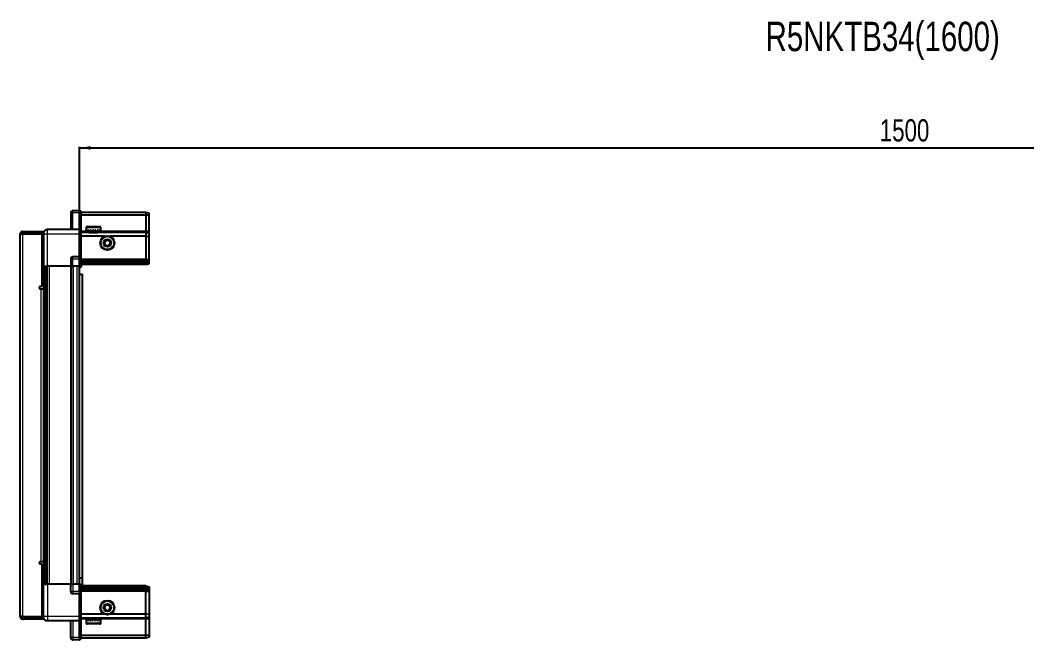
# Model space of a CAD drawing. Header units: millimetres. Extents: x 1004 to 3599, y -1120 to 1234.
# Drawn here: x 1522 to 2428, y 677 to 1234 of the extents above; entities that cross this region are included whole.
import ezdxf

# ---------------------------------------------------------------- set-up
doc = ezdxf.new("R2010")
doc.units = ezdxf.units.MM
doc.layers.add('FORMAT', color=7, linetype='Continuous')
doc.styles.add('SLDTEXTSTYLE0', font='TXT', dxfattribs={"width": 0.75})
doc.dimstyles.new('SLDDIMSTYLE0', dxfattribs={"dimtxt": 20, "dimasz": 10, "dimexe": 0, "dimexo": 0.0625, "dimgap": 5, "dimtad": 2, "dimdec": 1, "dimrnd": 1e-09, "dimzin": 12, "dimdsep": 46, "dimtxsty": 'SLDTEXTSTYLE0', "dimsah": 1, "dimcen": 0.09, "dimadec": 0, "dimazin": 3, "dimtfac": 1, "dimtofl": 0, "dimtmove": 0, "dimatfit": 3, "dimfxl": 0, "dimfrac": 2, "dimtolj": 1, "dimtzin": 12, "dimarcsym": 0})

# ---------------------------------------------------------------- blocks, each defined once
blk = doc.blocks.new('_D_4')
at = {"layer": 'FORMAT'}
for p, q in [((1575.39, 1012.69), (1575.39, 1120.18)), ((1575.39, 1119.18), (3075.39, 1119.18)), ((3075.39, 1012.69), (3075.39, 1120.18))]:
    blk.add_line(p, q, dxfattribs=at)
for points in [[(1575.39, 1119.18), (1585.39, 1117.64), (1585.39, 1120.72)], [(3075.39, 1119.18), (3065.39, 1120.72), (3065.39, 1117.64)]]:
    blk.add_solid(points, dxfattribs=at)
at = {"layer": 'FORMAT', "insert": (2295.84, 1144.96), "char_height": 20, "attachment_point": 1, "style": 'SLDTEXTSTYLE0'}
blk.add_mtext('1500', dxfattribs=at)

msp = doc.modelspace()

# ---------------------------------------------------------------- linework, layer by layer
at = {"color": 7, "linetype": 'Continuous', "lineweight": 25}
for p, q in [((1567.54, 1060.68), (1567.54, 1045.68)), ((1575.54, 1062.68), (1569.54, 1062.68)), ((1575.54, 1062.68), (1575.88, 1062.68)), ((1575.54, 1062.68), (1575.54, 1060.68)), ((1575.54, 1045.88), (1575.54, 1060.68)), ((1575.54, 1045.88), (1575.54, 1060.68)), ((1576.74, 1062.18), (1575.88, 1062.68)), ((1576.74, 1060.68), (1576.74, 1062.18)), ((1635.04, 1061.18), (1576.74, 1061.18)), ((1576.74, 1060.68), (1576.74, 1045.88)), ((1635.04, 1061.18), (1635.04, 1058.68)), ((1638.04, 1060.38), (1635.04, 1061.18)), ((1638.04, 1058.53), (1638.04, 1060.38)), ((1635.04, 1058.68), (1576.74, 1058.68)), ((1635.04, 1058.68), (1635.04, 1044.18)), ((1638.04, 1058.53), (1635.04, 1058.68)), ((1638.04, 1044.18), (1638.04, 1058.53)), ((1524.14, 1042.43), (1524.14, 1043.93)), ((1524.14, 1043.93), (1525.04, 1043.93)), ((1524.14, 1042.43), (1525.04, 1042.43)), ((1525.04, 1043.93), (1541.54, 1043.93)), ((1525.04, 1042.43), (1525.04, 1043.93)), ((1525.04, 1042.43), (1541.54, 1042.43)), ((1541.54, 1042.43), (1541.54, 1043.93)), ((1575.54, 1045.68), (1546.54, 1045.68)), ((1575.54, 1045.68), (1575.54, 1045.88)), ((1575.54, 1045.68), (1576.74, 1045.68)), ((1575.54, 1041.68), (1575.54, 1045.68)), ((1576.74, 1045.88), (1576.74, 1045.68)), ((1576.74, 1045.68), (1576.74, 1041.68)), ((1635.04, 1043.18), (1576.74, 1043.18)), ((1581.54, 1047.58), (1581.54, 1045.18)), ((1581.54, 1045.18), (1581.54, 1044.68)), ((1581.54, 1044.68), (1581.68, 1044.68)), ((1581.87, 1045.18), (1581.68, 1045.18)), ((1581.68, 1045.18), (1581.68, 1044.68)), ((1581.68, 1044.68), (1581.87, 1044.68)), ((1581.87, 1045.18), (1581.87, 1044.68)), ((1581.87, 1044.68), (1582.4, 1044.68)), ((1582.34, 1048.38), (1589.51, 1048.38)), ((1582.8, 1045.18), (1582.4, 1045.18)), ((1582.4, 1045.18), (1582.4, 1044.68)), ((1582.4, 1044.68), (1582.8, 1044.68)), ((1582.8, 1045.18), (1582.8, 1044.68)), ((1582.8, 1044.68), (1583.67, 1044.68)), ((1583.64, 1044.68), (1583.64, 1044.58)), ((1583.64, 1044.58), (1592.44, 1044.58)), ((1584.24, 1045.18), (1583.67, 1045.18)), ((1583.67, 1045.18), (1583.67, 1044.68)), ((1583.67, 1044.68), (1584.24, 1044.68)), ((1584.04, 1044.18), (1584.73, 1043.7)), ((1584.04, 1044.18), (1589.07, 1044.18)), ((1584.73, 1043.7), (1584.04, 1043.22)), ((1584.04, 1043.22), (1584.04, 1043.18)), ((1584.04, 1043.22), (1589.07, 1043.22)), ((1584.24, 1045.18), (1584.24, 1044.68)), ((1584.24, 1044.68), (1585.37, 1044.68)), ((1584.73, 1043.7), (1588.9, 1043.7)), ((1586.06, 1045.18), (1585.37, 1045.18)), ((1585.37, 1045.18), (1585.37, 1044.68)), ((1585.37, 1044.68), (1586.06, 1044.68)), ((1586.06, 1045.18), (1586.06, 1044.68)), ((1586.06, 1044.68), (1587.33, 1044.68)), ((1588.06, 1045.18), (1587.33, 1045.18)), ((1587.33, 1045.18), (1587.33, 1044.68)), ((1587.33, 1044.68), (1587.56, 1044.68)), ((1587.56, 1045.18), (1587.56, 1044.68)), ((1588.06, 1045.18), (1588.06, 1044.68)), ((1588.06, 1045.18), (1588.06, 1044.68)), ((1588.06, 1044.68), (1589.36, 1044.68)), ((1588.06, 1044.68), (1588.06, 1044.68)), ((1588.9, 1043.7), (1591.35, 1043.7)), ((1589.07, 1044.18), (1592.04, 1044.18)), ((1589.07, 1043.22), (1592.04, 1043.22)), ((1590.07, 1045.18), (1589.36, 1045.18)), ((1589.36, 1045.18), (1589.36, 1044.68)), ((1589.42, 1045.18), (1589.42, 1044.68)), ((1589.42, 1044.68), (1590.07, 1044.68)), ((1589.51, 1048.38), (1593.74, 1048.38)), ((1590.07, 1045.18), (1590.07, 1044.68)), ((1590.07, 1044.68), (1591.26, 1044.68)), ((1591.88, 1045.18), (1591.26, 1045.18)), ((1591.26, 1045.18), (1591.26, 1044.68)), ((1591.26, 1044.68), (1591.88, 1044.68)), ((1591.35, 1043.7), (1592.04, 1044.18)), ((1592.04, 1043.22), (1591.35, 1043.7)), ((1591.88, 1045.18), (1591.88, 1044.68)), ((1591.88, 1044.68), (1592.85, 1044.68)), ((1592.04, 1043.18), (1592.04, 1043.22)), ((1592.44, 1044.58), (1592.44, 1044.68)), ((1593.31, 1045.18), (1592.85, 1045.18)), ((1592.85, 1045.18), (1592.85, 1044.68)), ((1592.85, 1044.68), (1593.31, 1044.68)), ((1593.31, 1045.18), (1593.31, 1044.68)), ((1593.31, 1044.68), (1593.97, 1044.68)), ((1594.23, 1045.18), (1593.97, 1045.18)), ((1593.97, 1045.18), (1593.97, 1044.68)), ((1593.97, 1044.68), (1594.23, 1044.68)), ((1594.23, 1045.18), (1594.23, 1044.68)), ((1594.23, 1044.68), (1594.5, 1044.68)), ((1594.54, 1045.18), (1594.5, 1045.18)), ((1594.5, 1045.18), (1594.5, 1044.68)), ((1594.5, 1044.68), (1594.54, 1044.68)), ((1594.54, 1045.18), (1594.54, 1047.58)), ((1594.54, 1045.18), (1594.54, 1044.68)), ((1635.04, 1044.18), (1635.04, 1043.18)), ((1635.04, 1043.18), (1635.04, 1039.68)), ((1638.04, 1042.38), (1635.04, 1043.18)), ((1638.04, 1042.38), (1638.04, 1044.18)), ((1638.04, 1039.35), (1638.04, 1042.38)), ((1523.54, 1041.83), (1522.04, 1041.83)), ((1522.04, 1041.33), (1522.04, 1041.83)), ((1522.04, 698.03), (1522.04, 1041.33)), ((1524.14, 1041.93), (1541.54, 1041.93)), ((1543.04, 1041.93), (1541.54, 1041.93)), ((1541.54, 1041.93), (1541.54, 994.43)), ((1543.04, 1041.68), (1543.04, 1012.68)), ((1575.54, 1021.38), (1575.54, 1041.68)), ((1576.74, 1041.68), (1576.74, 1021.38)), ((1598.04, 1039.68), (1576.74, 1039.68)), ((1635.04, 1039.68), (1603.04, 1039.68)), ((1635.04, 1039.68), (1635.04, 1019.18)), ((1635.04, 1039.68), (1638.04, 1039.35)), ((1638.04, 1019.18), (1638.04, 1039.35)), ((1541.54, 1015.43), (1543.04, 1015.43)), ((1567.54, 1019.18), (1567.54, 1012.68)), ((1575.54, 1021.18), (1569.54, 1021.18)), ((1575.54, 1021.18), (1575.54, 1021.38)), ((1575.54, 1021.18), (1575.54, 1019.18)), ((1575.54, 1021.18), (1576.74, 1021.18)), ((1575.54, 1012.68), (1575.54, 1019.18)), ((1575.54, 1012.68), (1575.54, 1019.18)), ((1575.88, 1012.68), (1575.88, 1019.18)), ((1576.74, 1021.38), (1576.74, 1021.18)), ((1576.74, 1020.51), (1576.74, 1021.18)), ((1576.74, 1020.51), (1576.74, 1012.68)), ((1635.04, 1018.18), (1576.74, 1018.18)), ((1635.04, 1017.18), (1576.74, 1017.18)), ((1635.04, 1015.68), (1576.74, 1015.68)), ((1635.04, 1019.18), (1635.04, 1018.18)), ((1635.04, 1018.18), (1635.04, 1017.18)), ((1635.04, 1018.18), (1638.04, 1017.38)), ((1635.04, 1017.18), (1635.04, 1015.68)), ((1635.04, 1017.18), (1638.04, 1016.64)), ((1635.04, 1015.68), (1638.04, 1016.14)), ((1635.04, 1015.68), (1635.04, 1014.18)), ((1635.04, 1014.18), (1638.04, 1014.99)), ((1638.04, 1017.38), (1638.04, 1019.18)), ((1638.04, 1016.64), (1638.04, 1017.38)), ((1638.04, 1016.14), (1638.04, 1016.64)), ((1638.04, 1014.99), (1638.04, 1016.14)), ((1543.04, 1012.68), (1541.54, 1012.68)), ((1543.69, 726.68), (1543.69, 1012.68)), ((1545.49, 1012.68), (1545.49, 726.68)), ((1545.52, 1012.68), (1545.52, 726.68)), ((1567.54, 1012.68), (1546.54, 1012.68)), ((1567.54, 1012.68), (1569.54, 1012.68)), ((1568.19, 726.68), (1568.19, 1012.68)), ((1575.54, 1012.68), (1569.54, 1012.68)), ((1575.39, 726.68), (1575.39, 1012.68)), ((1575.54, 1012.68), (1575.88, 1012.68)), ((1575.54, 1012.68), (1575.54, 1012.68)), ((1576.74, 1012.68), (1575.88, 1012.68)), ((1575.88, 1012.68), (1575.88, 1012.68)), ((1635.04, 1014.18), (1576.74, 1014.18)), ((1575.39, 1005.68), (1577.89, 1005.68)), ((1577.89, 1005.68), (1577.89, 732.18)), ((1541.54, 994.43), (1540.19, 994.43)), ((1540.19, 992.43), (1540.94, 992.43)), ((1540.94, 992.43), (1543.04, 992.43)), ((1543.04, 992.43), (1543.04, 746.93)), ((1540.94, 746.93), (1540.19, 746.93)), ((1540.19, 744.93), (1541.54, 744.93)), ((1543.04, 746.93), (1540.94, 746.93)), ((1541.54, 744.93), (1541.54, 697.43)), ((1543.04, 726.68), (1541.54, 726.68)), ((1543.04, 697.68), (1543.04, 726.68)), ((1567.54, 726.68), (1546.54, 726.68)), ((1567.54, 720.18), (1567.54, 726.68)), ((1567.54, 726.68), (1569.54, 726.68)), ((1575.54, 726.68), (1569.54, 726.68)), ((1577.89, 732.18), (1575.39, 732.18)), ((1575.54, 720.18), (1575.54, 726.68)), ((1575.54, 726.68), (1575.88, 726.68)), ((1575.88, 720.18), (1575.88, 726.68)), ((1575.88, 726.68), (1576.74, 726.68)), ((1576.74, 726.68), (1576.74, 718.86)), ((1635.04, 725.18), (1576.74, 725.18)), ((1577.89, 732.18), (1577.89, 725.18)), ((1635.04, 723.68), (1635.04, 725.18)), ((1635.04, 725.18), (1638.04, 724.38)), ((1543.04, 723.93), (1541.54, 723.93)), ((1575.54, 718.18), (1569.54, 718.18)), ((1575.54, 720.18), (1575.54, 718.18)), ((1575.54, 720.18), (1575.54, 718.18)), ((1575.54, 718.18), (1576.74, 718.18)), ((1575.54, 717.98), (1575.54, 718.18)), ((1575.54, 697.68), (1575.54, 717.98)), ((1635.04, 723.68), (1576.74, 723.68)), ((1635.04, 722.18), (1576.74, 722.18)), ((1635.04, 721.18), (1576.74, 721.18)), ((1576.74, 718.18), (1576.74, 718.86)), ((1576.74, 718.18), (1576.74, 717.98)), ((1576.74, 717.98), (1576.74, 697.68)), ((1635.04, 722.18), (1635.04, 723.68)), ((1635.04, 723.68), (1638.04, 723.23)), ((1635.04, 722.18), (1638.04, 722.73)), ((1635.04, 721.18), (1635.04, 722.18)), ((1635.04, 721.18), (1638.04, 721.99)), ((1635.04, 720.18), (1635.04, 721.18)), ((1635.04, 699.68), (1635.04, 720.18)), ((1638.04, 724.38), (1638.04, 723.23)), ((1638.04, 723.23), (1638.04, 722.73)), ((1638.04, 722.73), (1638.04, 721.99)), ((1638.04, 721.99), (1638.04, 720.18)), ((1638.04, 720.18), (1638.04, 700.02)), ((1522.04, 697.53), (1522.04, 698.03)), ((1598.04, 699.68), (1576.74, 699.68)), ((1635.04, 699.68), (1603.04, 699.68)), ((1635.04, 699.68), (1638.04, 700.02)), ((1635.04, 696.18), (1635.04, 699.68)), ((1638.04, 700.02), (1638.04, 696.99)), ((1523.54, 697.53), (1522.04, 697.53)), ((1541.54, 697.43), (1524.14, 697.43)), ((1524.14, 696.93), (1524.14, 695.43)), ((1524.14, 696.93), (1525.04, 696.93)), ((1524.14, 695.43), (1525.04, 695.43)), ((1541.54, 696.93), (1525.04, 696.93)), ((1525.04, 696.93), (1525.04, 695.43)), ((1541.54, 695.43), (1525.04, 695.43)), ((1541.54, 697.43), (1543.04, 697.43)), ((1541.54, 696.93), (1541.54, 695.43)), ((1575.54, 693.68), (1546.54, 693.68)), ((1567.54, 678.68), (1567.54, 693.68)), ((1575.54, 693.68), (1575.54, 697.68)), ((1575.54, 693.68), (1576.74, 693.68)), ((1575.54, 693.48), (1575.54, 693.68)), ((1575.54, 678.68), (1575.54, 693.48)), ((1576.74, 697.68), (1576.74, 693.68)), ((1635.04, 696.18), (1576.74, 696.18)), ((1576.74, 693.68), (1576.74, 693.48)), ((1576.74, 693.48), (1576.74, 678.68)), ((1581.54, 694.68), (1581.54, 691.78)), ((1581.64, 694.68), (1581.54, 694.68)), ((1581.64, 694.18), (1581.64, 694.68)), ((1581.81, 694.68), (1581.64, 694.68)), ((1581.64, 694.18), (1581.81, 694.18)), ((1581.81, 694.18), (1581.81, 694.68)), ((1582.3, 694.68), (1581.81, 694.68)), ((1582.3, 694.18), (1582.3, 694.68)), ((1582.68, 694.68), (1582.3, 694.68)), ((1582.3, 694.18), (1582.68, 694.18)), ((1582.49, 690.98), (1582.34, 690.98)), ((1593.74, 690.98), (1582.49, 690.98)), ((1582.68, 694.18), (1582.68, 694.68)), ((1583.52, 694.68), (1582.68, 694.68)), ((1583.52, 694.18), (1583.52, 694.68)), ((1584.08, 694.68), (1583.52, 694.68)), ((1583.52, 694.18), (1584.08, 694.18)), ((1583.64, 694.78), (1583.64, 694.68)), ((1589.04, 694.78), (1583.64, 694.78)), ((1584.04, 696.18), (1584.04, 696.15)), ((1584.04, 696.15), (1584.73, 695.67)), ((1584.15, 696.15), (1584.04, 696.15)), ((1584.73, 695.67), (1584.04, 695.18)), ((1584.15, 695.18), (1584.04, 695.18)), ((1584.08, 694.18), (1584.08, 694.68)), ((1585.18, 694.68), (1584.08, 694.68)), ((1592.04, 696.15), (1584.15, 696.15)), ((1592.04, 695.18), (1584.15, 695.18)), ((1584.82, 695.67), (1584.73, 695.67)), ((1591.35, 695.67), (1584.82, 695.67)), ((1585.18, 694.18), (1585.18, 694.68)), ((1585.86, 694.68), (1585.18, 694.68)), ((1585.18, 694.18), (1585.86, 694.18)), ((1585.86, 694.18), (1585.86, 694.68)), ((1587.12, 694.68), (1585.86, 694.68)), ((1587.12, 694.18), (1587.12, 694.68)), ((1587.42, 694.68), (1587.12, 694.68)), ((1587.12, 694.18), (1587.86, 694.18)), ((1587.42, 694.18), (1587.42, 694.68)), ((1587.86, 694.18), (1587.86, 694.68)), ((1589.16, 694.68), (1587.86, 694.68)), ((1592.44, 694.78), (1589.04, 694.78)), ((1589.16, 694.18), (1589.16, 694.68)), ((1589.16, 694.18), (1589.88, 694.18)), ((1589.28, 694.18), (1589.28, 694.68)), ((1589.88, 694.68), (1589.28, 694.68)), ((1589.88, 694.18), (1589.88, 694.68)), ((1591.08, 694.68), (1589.88, 694.68)), ((1591.08, 694.18), (1591.08, 694.68)), ((1591.71, 694.68), (1591.08, 694.68)), ((1591.08, 694.18), (1591.71, 694.18)), ((1591.35, 695.67), (1592.04, 696.15)), ((1592.04, 695.18), (1591.35, 695.67)), ((1591.71, 694.18), (1591.71, 694.68)), ((1592.71, 694.68), (1591.71, 694.68)), ((1592.04, 696.15), (1592.04, 696.18)), ((1592.44, 694.68), (1592.44, 694.78)), ((1592.71, 694.18), (1592.71, 694.68)), ((1593.19, 694.68), (1592.71, 694.68)), ((1592.71, 694.18), (1593.19, 694.18)), ((1593.19, 694.18), (1593.19, 694.68)), ((1593.88, 694.68), (1593.19, 694.68)), ((1593.88, 694.18), (1593.88, 694.68)), ((1594.17, 694.68), (1593.88, 694.68)), ((1593.88, 694.18), (1594.17, 694.18)), ((1594.17, 694.18), (1594.17, 694.68)), ((1594.48, 694.68), (1594.17, 694.68)), ((1594.48, 694.18), (1594.48, 694.68)), ((1594.54, 694.68), (1594.48, 694.68)), ((1594.48, 694.18), (1594.54, 694.18)), ((1594.54, 691.78), (1594.54, 694.68)), ((1594.54, 694.18), (1594.54, 694.68)), ((1594.54, 694.68), (1594.54, 694.68)), ((1638.04, 696.99), (1635.04, 696.18)), ((1635.04, 695.18), (1635.04, 696.18)), ((1635.04, 680.68), (1635.04, 695.18)), ((1638.04, 696.99), (1638.04, 695.18)), ((1638.04, 695.18), (1638.04, 680.84)), ((1635.04, 680.68), (1576.74, 680.68)), ((1638.04, 680.84), (1635.04, 680.68)), ((1635.04, 678.18), (1635.04, 680.68)), ((1638.04, 680.84), (1638.04, 678.99)), ((1575.54, 676.68), (1569.54, 676.68)), ((1575.54, 678.68), (1575.54, 676.68)), ((1575.54, 676.68), (1575.88, 676.68)), ((1575.54, 676.68), (1575.54, 676.68)), ((1575.54, 676.68), (1575.88, 676.68)), ((1575.88, 676.68), (1576.74, 677.18)), ((1575.88, 676.68), (1576.74, 677.18)), ((1576.74, 677.18), (1576.74, 678.68)), ((1635.04, 678.18), (1576.74, 678.18)), ((1638.04, 678.99), (1635.04, 678.18))]:
    msp.add_line(p, q, dxfattribs=at)
at = {"color": 8, "linetype": 'Continuous', "lineweight": 18}
for p, q in [((1569.54, 1060.68), (1567.54, 1060.68)), ((1569.54, 1060.68), (1569.54, 1062.68)), ((1569.54, 1045.68), (1569.54, 1060.68)), ((1575.54, 1060.68), (1569.54, 1060.68)), ((1575.54, 1060.68), (1576.74, 1060.68)), ((1575.54, 1045.88), (1576.74, 1045.88)), ((1584.04, 1044.18), (1576.74, 1044.18)), ((1581.54, 1047.58), (1589.72, 1047.58)), ((1589.72, 1047.58), (1594.54, 1047.58)), ((1635.04, 1044.18), (1592.04, 1044.18)), ((1638.04, 1044.18), (1635.04, 1044.18)), ((1524.14, 1041.93), (1524.14, 697.43)), ((1546.54, 1012.68), (1546.54, 1041.68)), ((1575.54, 1041.68), (1546.54, 1041.68)), ((1575.54, 1041.68), (1576.74, 1041.68)), ((1567.54, 1019.18), (1569.54, 1019.18)), ((1569.54, 1019.18), (1569.54, 1021.18)), ((1569.54, 1012.68), (1569.54, 1019.18)), ((1575.54, 1019.18), (1569.54, 1019.18)), ((1575.54, 1021.38), (1576.74, 1021.38)), ((1575.54, 1019.18), (1575.88, 1019.18)), ((1635.04, 1019.18), (1576.74, 1019.18)), ((1635.04, 1019.18), (1638.04, 1019.18)), ((1543.04, 992.43), (1543.04, 1012.68)), ((1544.28, 1012.68), (1544.28, 726.68)), ((1546.73, 726.68), (1546.73, 1012.68)), ((1548.14, 1012.68), (1548.14, 726.68)), ((1567.54, 726.68), (1567.54, 1012.68)), ((1570.19, 726.68), (1570.19, 1012.68)), ((1573.39, 726.68), (1573.39, 1012.68)), ((1575.54, 1012.68), (1575.88, 1012.68)), ((1540.94, 746.93), (1540.94, 992.43)), ((1543.04, 726.68), (1543.04, 746.93)), ((1546.54, 726.68), (1546.54, 697.68)), ((1569.54, 726.68), (1569.54, 720.18)), ((1567.54, 720.18), (1569.54, 720.18)), ((1569.54, 720.18), (1569.54, 718.18)), ((1575.54, 720.18), (1569.54, 720.18)), ((1575.54, 720.18), (1575.88, 720.18)), ((1576.74, 717.98), (1575.54, 717.98)), ((1635.04, 720.18), (1576.74, 720.18)), ((1635.04, 720.18), (1638.04, 720.18)), ((1575.54, 697.68), (1546.54, 697.68)), ((1569.54, 693.68), (1569.54, 678.68)), ((1575.54, 697.68), (1576.74, 697.68)), ((1576.74, 693.48), (1575.54, 693.48)), ((1584.04, 695.18), (1576.74, 695.18)), ((1581.71, 691.78), (1581.54, 691.78)), ((1594.54, 691.78), (1581.71, 691.78)), ((1635.04, 695.18), (1592.04, 695.18)), ((1638.04, 695.18), (1635.04, 695.18)), ((1569.54, 678.68), (1567.54, 678.68)), ((1569.54, 678.68), (1569.54, 676.68)), ((1575.54, 678.68), (1569.54, 678.68)), ((1575.54, 678.68), (1576.74, 678.68))]:
    msp.add_line(p, q, dxfattribs=at)
at = {"color": 7, "linetype": 'Continuous', "lineweight": 25}
for centre, radius in [((1600.54, 1033.68), 6.5), ((1600.54, 1033.68), 3.46), ((1600.54, 705.68), 6.5), ((1600.54, 705.68), 3.46)]:
    msp.add_circle(centre, radius, dxfattribs=at)
at = {"color": 8, "linetype": 'Continuous', "lineweight": 18}
for centre in [(1600.54, 1033.68), (1600.54, 705.68)]:
    msp.add_circle(centre, 5.7, dxfattribs=at)
at = {"color": 7, "linetype": 'Continuous', "lineweight": 25}
for centre, radius, start, end in [((1569.54, 1060.68), 2, 90, 180), ((1541.44, 1041.83), 0.6, 9.59407, 90), ((1541.44, 1041.83), 2.1, 32.2369, 87.2706), ((1582.34, 1047.58), 0.8, 90, 180), ((1583.64, 1044.18), 0.4, 0, 90), ((1592.44, 1044.18), 0.4, 90, 180), ((1593.74, 1047.58), 0.8, 0, 90), ((1524.04, 1041.43), 0.5, 90, 117.7907), ((1600.54, 1033.68), 2.5, 161.00659, 221.00659), ((1600.54, 1033.68), 2.5, 101.00659, 161.00659), ((1600.54, 1033.68), 2.5, 41.00659, 101.00659), ((1600.54, 1033.68), 2.5, 341.00659, 41.00659), ((1600.54, 1033.68), 2.5, 221.00659, 281.00659), ((1600.54, 1033.68), 2.5, 281.00659, 341.00659), ((1569.54, 1019.18), 2, 90, 180), ((1572.89, 1015.33), 5, 300, 346.70293), ((1540.19, 993.43), 1, 90, 270), ((1540.19, 745.93), 1, 90, 270), ((1569.54, 720.18), 2, 180, 270), ((1600.54, 705.68), 2.5, 127.98423, 187.98423), ((1600.54, 705.68), 2.5, 67.98423, 127.98423), ((1600.54, 705.68), 2.5, 7.98423, 67.98423), ((1600.54, 705.68), 2.5, 187.98423, 247.98423), ((1600.54, 705.68), 2.5, 247.98423, 307.98423), ((1600.54, 705.68), 2.5, 307.98423, 7.98423), ((1524.04, 697.93), 0.5, 243.58436, 270), ((1541.44, 697.53), 0.6, 270, 350.40593), ((1541.44, 697.53), 2.1, 272.7294, 327.8305), ((1582.34, 691.78), 0.8, 180, 270), ((1583.64, 695.18), 0.4, 270, 360), ((1592.44, 695.18), 0.4, 180, 270), ((1593.74, 691.78), 0.8, 270, 360), ((1569.54, 678.68), 2, 180, 270)]:
    msp.add_arc(centre, radius, start, end, dxfattribs=at)
for centre, start_param, end_param in [((1579.34, 1019.18), 2.418858, 3.141593), ((1579.34, 720.18), 3.141593, 3.864327)]:
    msp.add_ellipse(centre, major_axis=(3.46, 0), ratio=0.57735, start_param=start_param, end_param=end_param, dxfattribs=at)
for points, knots in [([(1524.14, 1043.93), (1523.89, 1043.91), (1523.4, 1043.85), (1522.76, 1043.46), (1522.29, 1042.9), (1522.07, 1042.32), (1522.05, 1041.96), (1522.04, 1041.83)], [0, 0, 0, 0, 0.230255, 0.448522, 0.666786, 0.88505, 1, 1, 1, 1]), ([(1546.54, 1045.68), (1546.1, 1045.64), (1545.43, 1045.56), (1544.61, 1045.13), (1544.05, 1044.68), (1543.6, 1044.12), (1543.16, 1043.3), (1543.09, 1042.62), (1543.04, 1042.18)], [0, 0, 0, 0, 0.239457, 0.368361, 0.5, 0.631639, 0.760543, 1, 1, 1, 1]), ([(1543.04, 1042.18), (1543.04, 1042.18), (1543.04, 1042.16), (1543.04, 1042.04), (1543.04, 1041.88), (1543.04, 1041.75), (1543.04, 1041.68)], [0, 0, 0, 0, 0.249394, 0.500333, 0.750167, 1, 1, 1, 1]), ([(1522.04, 1041.33), (1522.07, 1041.38), (1522.12, 1041.47), (1522.52, 1041.6), (1523.07, 1041.73), (1523.65, 1041.84), (1524.02, 1041.91), (1524.14, 1041.93)], [0, 0, 0, 0, 0.230255, 0.448522, 0.666786, 0.88505, 1, 1, 1, 1]), ([(1597.71, 1033.13), (1597.88, 1033.62), (1598.19, 1034.53), (1598.5, 1035.44), (1598.65, 1035.86)], [0, 0, 0, 0, 0.534686, 1, 1, 1, 1]), ([(1599.6, 1030.95), (1599.38, 1031.21), (1598.84, 1031.83), (1598.19, 1032.59), (1597.79, 1033.04), (1597.71, 1033.13)], [0, 0, 0, 0, 0.362901, 0.866875, 1, 1, 1, 1]), ([(1598.65, 1035.86), (1599.16, 1035.96), (1600.1, 1036.14), (1601.05, 1036.33), (1601.48, 1036.41)], [0, 0, 0, 0, 0.534686, 1, 1, 1, 1]), ([(1601.48, 1036.41), (1601.57, 1036.32), (1601.96, 1035.87), (1602.61, 1035.12), (1603.15, 1034.49), (1603.38, 1034.23)], [0, 0, 0, 0, 0.1331247, 0.6370994, 1, 1, 1, 1]), ([(1603.38, 1034.23), (1603.21, 1033.75), (1602.9, 1032.83), (1602.58, 1031.93), (1602.44, 1031.5)], [0, 0, 0, 0, 0.534686, 1, 1, 1, 1]), ([(1602.44, 1031.5), (1601.93, 1031.41), (1600.99, 1031.22), (1600.04, 1031.04), (1599.6, 1030.95)], [0, 0, 0, 0, 0.534686, 1, 1, 1, 1]), ([(1543.04, 1012.68), (1543.08, 1012.68), (1543.16, 1012.68), (1543.76, 1012.68), (1544.65, 1012.68), (1545.64, 1012.68), (1546.29, 1012.68), (1546.54, 1012.68)], [0, 0, 0, 0, 0.214694, 0.429388, 0.644082, 0.858775, 1, 1, 1, 1]), ([(1543.04, 726.68), (1543.08, 726.68), (1543.16, 726.68), (1543.76, 726.68), (1544.65, 726.68), (1545.64, 726.68), (1546.29, 726.68), (1546.54, 726.68)], [0, 0, 0, 0, 0.214694, 0.429388, 0.644082, 0.858775, 1, 1, 1, 1]), ([(1597.87, 706.77), (1598.27, 707.08), (1599.03, 707.68), (1599.79, 708.27), (1600.14, 708.54)], [0, 0, 0, 0, 0.534686, 1, 1, 1, 1]), ([(1600.14, 708.54), (1600.62, 708.35), (1601.52, 707.99), (1602.41, 707.63), (1602.82, 707.46)], [0, 0, 0, 0, 0.5346859, 1, 1, 1, 1]), ([(1602.82, 707.46), (1602.87, 707.12), (1602.98, 706.3), (1603.12, 705.32), (1603.2, 704.72), (1603.22, 704.6)], [0, 0, 0, 0, 0.362901, 0.866875, 1, 1, 1, 1]), ([(1524.14, 697.43), (1523.89, 697.48), (1523.4, 697.57), (1522.76, 697.7), (1522.29, 697.83), (1522.07, 697.94), (1522.05, 698.01), (1522.04, 698.03)], [0, 0, 0, 0, 0.230255, 0.448522, 0.666786, 0.88505, 1, 1, 1, 1]), ([(1598.27, 703.91), (1598.25, 704.03), (1598.17, 704.62), (1598.03, 705.61), (1597.92, 706.42), (1597.87, 706.77)], [0, 0, 0, 0, 0.133125, 0.637099, 1, 1, 1, 1]), ([(1600.95, 702.82), (1600.47, 703.02), (1599.57, 703.38), (1598.68, 703.74), (1598.27, 703.91)], [0, 0, 0, 0, 0.5346859, 1, 1, 1, 1]), ([(1603.22, 704.6), (1602.81, 704.28), (1602.05, 703.69), (1601.3, 703.1), (1600.95, 702.82)], [0, 0, 0, 0, 0.534686, 1, 1, 1, 1]), ([(1522.04, 697.53), (1522.07, 697.28), (1522.12, 696.79), (1522.52, 696.14), (1523.07, 695.68), (1523.65, 695.46), (1524.02, 695.44), (1524.14, 695.43)], [0, 0, 0, 0, 0.230255, 0.448522, 0.666786, 0.88505, 1, 1, 1, 1]), ([(1543.04, 697.18), (1543.04, 697.19), (1543.04, 697.2), (1543.04, 697.32), (1543.04, 697.49), (1543.04, 697.62), (1543.04, 697.68)], [0, 0, 0, 0, 0.2493943, 0.5003335, 0.7501667, 1, 1, 1, 1]), ([(1546.54, 693.68), (1546.1, 693.73), (1545.43, 693.8), (1544.61, 694.24), (1544.05, 694.69), (1543.6, 695.25), (1543.16, 696.07), (1543.09, 696.74), (1543.04, 697.18)], [0, 0, 0, 0, 0.239457, 0.368361, 0.5, 0.631639, 0.760543, 1, 1, 1, 1])]:
    msp.add_open_spline(points, degree=3, knots=knots, dxfattribs=at)
for points in [[(1524.14, 1042.43), (1524.07, 1042.42), (1523.91, 1042.41), (1523.71, 1042.27), (1523.57, 1042.07), (1523.55, 1041.91), (1523.54, 1041.83)], [(1523.54, 697.53), (1523.55, 697.45), (1523.57, 697.3), (1523.71, 697.1), (1523.91, 696.96), (1524.07, 696.94), (1524.14, 696.93)]]:
    msp.add_open_spline(points, degree=3, dxfattribs=at)
at = {"color": 8, "linetype": 'Continuous', "lineweight": 18}
for points in [[(1546.54, 1041.68), (1546.54, 1042.21), (1546.54, 1043.26), (1546.54, 1044.58), (1546.54, 1045.5), (1546.54, 1045.62), (1546.54, 1045.68)], [(1546.54, 697.68), (1546.54, 697.16), (1546.54, 696.11), (1546.54, 694.79), (1546.54, 693.86), (1546.54, 693.74), (1546.54, 693.68)]]:
    msp.add_open_spline(points, degree=3, dxfattribs=at)
for points in [[(1546.54, 1041.68), (1546.1, 1041.68), (1545.43, 1041.68), (1544.61, 1041.68), (1544.05, 1041.68), (1543.6, 1041.68), (1543.16, 1041.68), (1543.09, 1041.68), (1543.04, 1041.68)], [(1546.54, 697.68), (1546.1, 697.68), (1545.43, 697.68), (1544.61, 697.68), (1544.05, 697.68), (1543.6, 697.68), (1543.16, 697.68), (1543.09, 697.68), (1543.04, 697.68)]]:
    msp.add_open_spline(points, degree=3, knots=[0, 0, 0, 0, 0.239457, 0.368361, 0.5, 0.631639, 0.760543, 1, 1, 1, 1], dxfattribs=at)

# ---------------------------------------------------------------- texts
at = {"layer": 'FORMAT', "insert": (2193, 1232.68), "char_height": 26.4583, "attachment_point": 1, "style": 'SLDTEXTSTYLE0'}
msp.add_mtext('R5NKTB34(1600)', dxfattribs=at)

# ---------------------------------------------------------------- dimensions: what is measured, and where the dimension line sits
at = {"layer": 'FORMAT'}
dim = msp.add_linear_dim(base=(3075.39, 1119.18), p1=(1575.39, 1012.68), p2=(3075.39, 1012.68), angle=0, dimstyle='SLDDIMSTYLE0', dxfattribs=at)
dim.commit()
dim.dimension.update_dxf_attribs({"geometry": '_D_4', "text_midpoint": (2325.39, 1119.18), "dimtype": 160})

doc.saveas('drawing.dxf')
